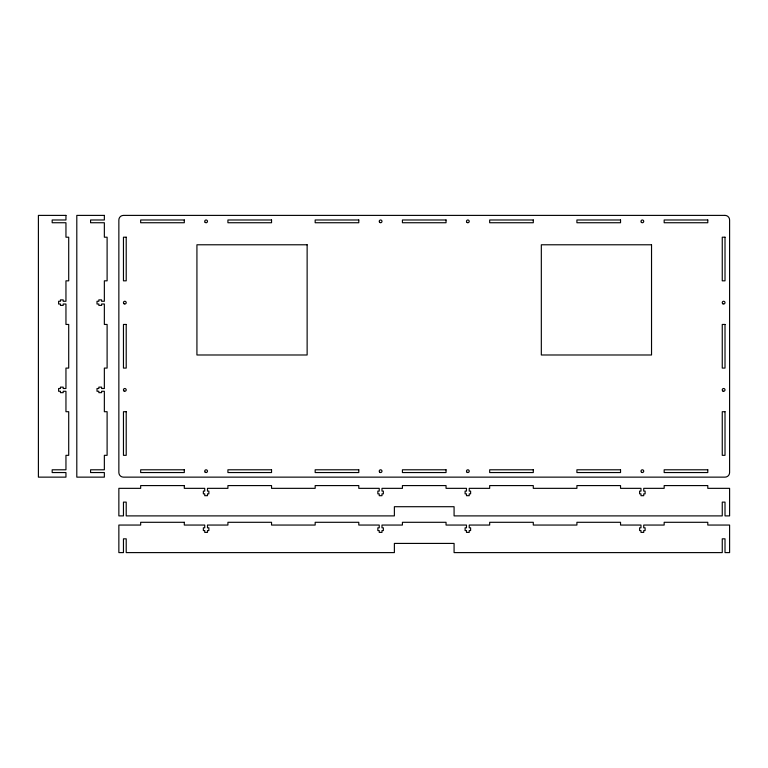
<?xml version="1.0" encoding="UTF-8"?>
<svg xmlns="http://www.w3.org/2000/svg" width="768" height="768" viewBox="0 0 768 768"><rect width="100%" height="100%" fill="white"/><g stroke="black" fill="none" stroke-linecap="round" stroke-linejoin="round"><path stroke-width="1.15" d="M65.952 215.395L38.4 215.395L38.4 477.139L65.952 477.139L65.952 472.55L52.176 472.55L52.176 469.795L65.952 469.795L65.952 455.328L68.707 455.328L68.707 411.706L65.952 411.706L65.952 391.267L63.197 391.267L63.197 392.65L60.442 392.65L60.442 391.267L58.608 391.267L58.608 388.512L60.442 388.512L60.442 387.139L63.197 387.139L63.197 388.512L65.952 388.512L65.952 368.083L68.707 368.083L68.707 324.451L65.952 324.451L65.952 304.022L63.197 304.022L63.197 305.395L60.442 305.395L60.442 304.022L58.608 304.022L58.608 301.267L60.442 301.267L60.442 299.885L63.197 299.885L63.197 301.267L65.952 301.267L65.952 280.829L68.707 280.829L68.707 237.206L65.952 237.206L65.952 222.739L52.176 222.739L52.176 219.984L65.952 219.984L65.952 215.395M104.352 215.395L76.8 215.395L76.8 477.139L104.352 477.139L104.352 472.55L90.576 472.55L90.576 469.795L104.352 469.795L104.352 455.328L107.107 455.328L107.107 411.706L104.352 411.706L104.352 391.267L101.597 391.267L101.597 392.65L98.842 392.65L98.842 391.267L97.008 391.267L97.008 388.512L98.842 388.512L98.842 387.139L101.597 387.139L101.597 388.512L104.352 388.512L104.352 368.083L107.107 368.083L107.107 324.451L104.352 324.451L104.352 304.022L101.597 304.022L101.597 305.395L98.842 305.395L98.842 304.022L97.008 304.022L97.008 301.267L98.842 301.267L98.842 299.885L101.597 299.885L101.597 301.267L104.352 301.267L104.352 280.829L107.107 280.829L107.107 237.206L104.352 237.206L104.352 222.739L90.576 222.739L90.576 219.984L104.352 219.984L104.352 215.395M725.011 215.395L123.456 215.395A4.589 4.589 0 0 0 118.858 219.984L118.858 472.55A4.589 4.589 0 0 0 123.456 477.139L725.011 477.139A4.589 4.589 0 0 0 729.6 472.55L729.6 219.984A4.589 4.589 0 0 0 725.011 215.395M184.301 219.984L140.669 219.984L140.669 222.739L184.301 222.739L184.301 219.984M271.546 219.984L227.923 219.984L227.923 222.739L271.546 222.739L271.546 219.984M358.79 219.984L315.168 219.984L315.168 222.739L358.79 222.739L358.79 219.984M446.045 219.984L402.422 219.984L402.422 222.739L446.045 222.739L446.045 219.984M533.29 219.984L489.667 219.984L489.667 222.739L533.29 222.739L533.29 219.984M620.544 219.984L576.912 219.984L576.912 222.739L620.544 222.739L620.544 219.984M707.789 219.984L664.166 219.984L664.166 222.739L707.789 222.739L707.789 219.984M126.211 237.206L123.456 237.206L123.456 280.829L126.211 280.829L126.211 237.206M725.011 237.206L722.256 237.206L722.256 280.829L725.011 280.829L725.011 237.206M307.133 244.781L196.925 244.781L196.925 354.989L307.133 354.989L307.133 244.781M651.533 244.781L541.325 244.781L541.325 354.989L651.533 354.989L651.533 244.781M126.211 324.451L123.456 324.451L123.456 368.083L126.211 368.083L126.211 324.451M725.011 324.451L722.256 324.451L722.256 368.083L725.011 368.083L725.011 324.451M126.211 411.706L123.456 411.706L123.456 455.328L126.211 455.328L126.211 411.706M725.011 411.706L722.256 411.706L722.256 455.328L725.011 455.328L725.011 411.706M184.301 469.795L140.669 469.795L140.669 472.55L184.301 472.55L184.301 469.795M271.546 469.795L227.923 469.795L227.923 472.55L271.546 472.55L271.546 469.795M358.79 469.795L315.168 469.795L315.168 472.55L358.79 472.55L358.79 469.795M446.045 469.795L402.422 469.795L402.422 472.55L446.045 472.55L446.045 469.795M533.29 469.795L489.667 469.795L489.667 472.55L533.29 472.55L533.29 469.795M620.544 469.795L576.912 469.795L576.912 472.55L620.544 472.55L620.544 469.795M707.789 469.795L664.166 469.795L664.166 472.55L707.789 472.55L707.789 469.795M184.301 485.587L140.669 485.587L140.669 488.342L118.858 488.342L118.858 515.894L123.456 515.894L123.456 502.118L126.211 502.118L126.211 515.894L394.378 515.894L394.378 506.707L454.08 506.707L454.08 515.894L722.256 515.894L722.256 502.118L725.011 502.118L725.011 515.894L729.6 515.894L729.6 488.342L707.789 488.342L707.789 485.587L664.166 485.587L664.166 488.342L643.728 488.342L643.728 491.098L645.11 491.098L645.11 493.853L643.728 493.853L643.728 495.686L640.973 495.686L640.973 493.853L639.6 493.853L639.6 491.098L640.973 491.098L640.973 488.342L620.544 488.342L620.544 485.587L576.912 485.587L576.912 488.342L533.29 488.342L533.29 485.587L489.667 485.587L489.667 488.342L469.229 488.342L469.229 491.098L470.611 491.098L470.611 493.853L469.229 493.853L469.229 495.686L466.474 495.686L466.474 493.853L465.101 493.853L465.101 491.098L466.474 491.098L466.474 488.342L446.045 488.342L446.045 485.587L402.422 485.587L402.422 488.342L381.984 488.342L381.984 491.098L383.357 491.098L383.357 493.853L381.984 493.853L381.984 495.686L379.229 495.686L379.229 493.853L377.846 493.853L377.846 491.098L379.229 491.098L379.229 488.342L358.79 488.342L358.79 485.587L315.168 485.587L315.168 488.342L271.546 488.342L271.546 485.587L227.923 485.587L227.923 488.342L207.485 488.342L207.485 491.098L208.867 491.098L208.867 493.853L207.485 493.853L207.485 495.686L204.73 495.686L204.73 493.853L203.357 493.853L203.357 491.098L204.73 491.098L204.73 488.342L184.301 488.342L184.301 485.587M184.301 522.298L140.669 522.298L140.669 525.053L118.858 525.053L118.858 552.605L123.456 552.605L123.456 538.829L126.211 538.829L126.211 552.605L394.378 552.605L394.378 543.418L454.08 543.418L454.08 552.605L722.256 552.605L722.256 538.829L725.011 538.829L725.011 552.605L729.6 552.605L729.6 525.053L707.789 525.053L707.789 522.298L664.166 522.298L664.166 525.053L643.728 525.053L643.728 527.808L645.11 527.808L645.11 530.563L643.728 530.563L643.728 532.397L640.973 532.397L640.973 530.563L639.6 530.563L639.6 527.808L640.973 527.808L640.973 525.053L620.544 525.053L620.544 522.298L576.912 522.298L576.912 525.053L533.29 525.053L533.29 522.298L489.667 522.298L489.667 525.053L469.229 525.053L469.229 527.808L470.611 527.808L470.611 530.563L469.229 530.563L469.229 532.397L466.474 532.397L466.474 530.563L465.101 530.563L465.101 527.808L466.474 527.808L466.474 525.053L446.045 525.053L446.045 522.298L402.422 522.298L402.422 525.053L381.984 525.053L381.984 527.808L383.357 527.808L383.357 530.563L381.984 530.563L381.984 532.397L379.229 532.397L379.229 530.563L377.846 530.563L377.846 527.808L379.229 527.808L379.229 525.053L358.79 525.053L358.79 522.298L315.168 522.298L315.168 525.053L271.546 525.053L271.546 522.298L227.923 522.298L227.923 525.053L207.485 525.053L207.485 527.808L208.867 527.808L208.867 530.563L207.485 530.563L207.485 532.397L204.73 532.397L204.73 530.563L203.357 530.563L203.357 527.808L204.73 527.808L204.73 525.053L184.301 525.053L184.301 522.298M205.133 472.147A1.382 1.382 0 0 0 207.437 471.523A1.382 1.382 0 0 0 205.757 469.843A1.382 1.382 0 0 0 205.133 472.147M379.632 472.147A1.382 1.382 0 0 0 381.936 471.523A1.382 1.382 0 0 0 380.246 469.843A1.382 1.382 0 0 0 379.632 472.147M124.138 391.085A1.382 1.382 0 0 0 126.211 389.894A1.382 1.382 0 0 0 124.138 388.694A1.382 1.382 0 0 0 124.138 391.085M379.632 222.336A1.382 1.382 0 0 0 381.936 221.722A1.382 1.382 0 0 0 380.246 220.032A1.382 1.382 0 0 0 379.632 222.336M205.133 222.336A1.382 1.382 0 0 0 207.437 221.722A1.382 1.382 0 0 0 205.757 220.032A1.382 1.382 0 0 0 205.133 222.336M124.138 303.84A1.382 1.382 0 0 0 126.211 302.64A1.382 1.382 0 0 0 124.138 301.45A1.382 1.382 0 0 0 124.138 303.84M641.376 222.336A1.382 1.382 0 0 0 643.68 221.722A1.382 1.382 0 0 0 641.99 220.032A1.382 1.382 0 0 0 641.376 222.336M641.664 472.358A1.382 1.382 0 0 0 643.728 471.168A1.382 1.382 0 0 0 641.664 469.978A1.382 1.382 0 0 0 641.664 472.358M467.165 472.358A1.382 1.382 0 0 0 469.229 471.168A1.382 1.382 0 0 0 467.165 469.978A1.382 1.382 0 0 0 467.165 472.358M722.938 391.085A1.382 1.382 0 0 0 725.011 389.894A1.382 1.382 0 0 0 722.938 388.694A1.382 1.382 0 0 0 722.938 391.085M722.938 303.84A1.382 1.382 0 0 0 725.011 302.64A1.382 1.382 0 0 0 722.938 301.45A1.382 1.382 0 0 0 722.938 303.84M467.165 222.557A1.382 1.382 0 0 0 469.229 221.366A1.382 1.382 0 0 0 467.165 220.166A1.382 1.382 0 0 0 467.165 222.557"/></g></svg>
